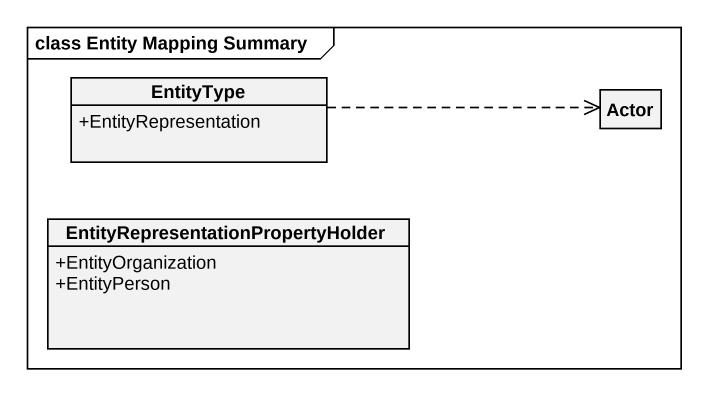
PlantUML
@startuml
mainframe class Entity Mapping Summary
hide circle
hide empty members
skinparam classAttributeIconSize 0
class EntityType {
  +EntityRepresentation
}
class "Actor" as Actor_
class "EntityRepresentationPropertyHolder" as EntityRepresentationProperty {
  +EntityOrganization
  +EntityPerson
}
EntityType .right.> Actor_
@enduml
